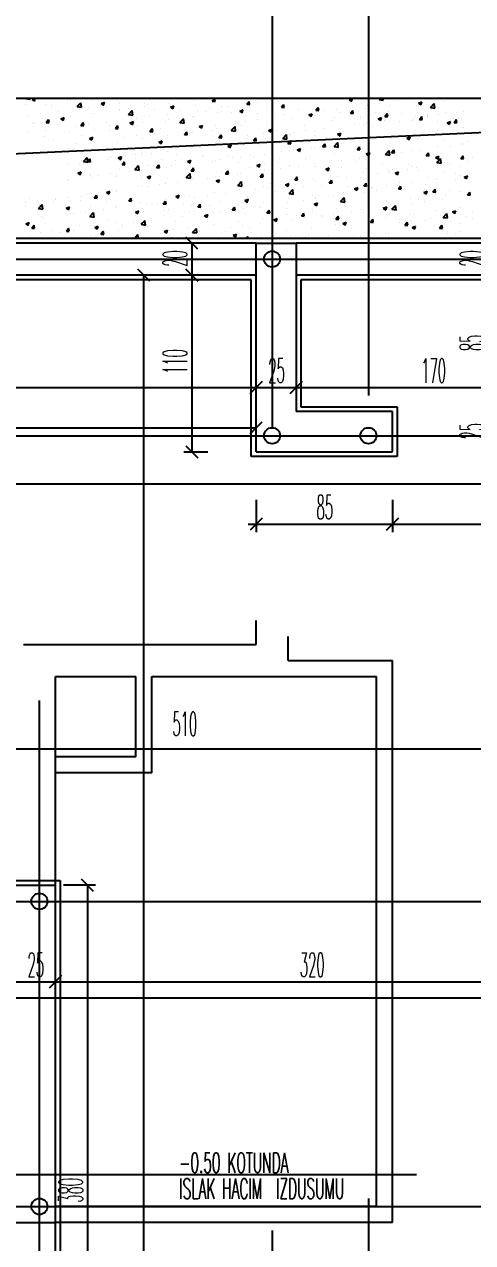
# Model space of a CAD drawing. Extents: x 78 to 306, y -397 to 18.
# Drawn here: x 271.3813 to 271.4371, y -396.5821 to -396.4303 of the extents above; entities that cross this region are included whole.
import ezdxf

# ---------------------------------------------------------------- set-up
doc = ezdxf.new("R2010")
doc.units = 0
doc.header["$LTSCALE"] = 0.5
doc.header["$MEASUREMENT"] = 0
for name, pattern in [('DASHDOT2', [0.5, 0.25, -0.125, 0, -0.125]), ('DASHED', [0.75, 0.5, -0.25]), ('DOT2', [0.125, 0, -0.125])]:
    doc.linetypes.add(name, pattern=pattern)
doc.layers.get('0').update_dxf_attribs({"linetype": 'CONTINUOUS'})
for name, color, linetype in [('AKS', 5, 'DASHDOT2'), ('ASHADE', 7, 'CONTINUOUS'), ('DUVAR', 6, 'CONTINUOUS'), ('INS.YAKL.', 30, 'CONTINUOUS'), ('IZDUSUM', 2, 'DOT2'), ('KAPI', 1, 'CONTINUOUS'), ('KOLON', 4, 'CONTINUOUS'), ('MERDIVEN', 3, 'CONTINUOUS'), ('OLCU', 31, 'CONTINUOUS'), ('SIVA', 7, 'CONTINUOUS'), ('TARAMA', 8, 'CONTINUOUS')]:
    doc.layers.add(name, color=color, linetype=linetype)
doc.styles.add('OLCU', font='romans.shx', dxfattribs={"width": 0.6, "height": 0.125})
doc.styles.add('OLCUIC', font='ROMANS.SHX', dxfattribs={"width": 0.4, "height": 0.15})

msp = doc.modelspace()

# ---------------------------------------------------------------- linework, layer by layer
at = {"color": 0, "linetype": 'ByBlock'}
for p, q in [((271.40289, -396.45831), (271.40139, -396.45681)), ((271.39689, -396.46231), (271.39539, -396.46081)), ((271.40289, -396.46231), (271.40139, -396.46081)), ((271.40139, -396.46081), (271.40289, -396.46231)), ((271.41089, -396.47481), (271.40939, -396.47631)), ((271.40939, -396.47631), (271.41089, -396.47481)), ((271.41589, -396.47481), (271.41439, -396.47631)), ((271.41439, -396.47631), (271.41589, -396.47481)), ((271.40939, -396.48131), (271.41089, -396.47981)), ((271.40139, -396.48281), (271.40289, -396.48431)), ((271.41089, -396.49181), (271.40939, -396.49331)), ((271.42789, -396.49181), (271.42639, -396.49331)), ((271.42639, -396.49331), (271.42789, -396.49181)), ((271.38989, -396.53831), (271.38839, -396.53681)), ((271.38589, -396.54881), (271.38439, -396.55031)), ((271.38439, -396.55031), (271.38589, -396.54881))]:
    msp.add_line(p, q, dxfattribs=at)
at = {"layer": 'AKS'}
for p, q in [((271.38314, -396.83956), (271.38314, -396.35156)), ((271.42414, -396.35156), (271.42414, -396.83956)), ((271.41214, -396.35556), (271.41214, -396.83556)), ((271.33314, -396.45956), (271.62914, -396.45956)), ((271.33314, -396.48156), (271.62914, -396.48156)), ((271.33314, -396.48756), (271.62514, -396.48756)), ((271.33314, -396.53956), (271.62914, -396.53956)), ((271.33314, -396.55156), (271.62514, -396.55156)), ((271.33314, -396.57756), (271.62914, -396.57756))]:
    msp.add_line(p, q, dxfattribs=at)
at = {"layer": 'ASHADE'}
for centre in [(271.41214, -396.45956), (271.41214, -396.48156), (271.42414, -396.48156), (271.38314, -396.53956), (271.38314, -396.57756)]:
    msp.add_circle(centre, 0.001, dxfattribs=at)
at = {"layer": 'DUVAR'}
for p, q in [((271.41014, -396.45756), (271.25614, -396.45756)), ((271.51214, -396.45756), (271.41514, -396.45756)), ((271.41014, -396.46156), (271.28314, -396.46156)), ((271.44914, -396.46156), (271.41514, -396.46156)), ((271.38514, -396.61356), (271.38514, -396.57956))]:
    msp.add_line(p, q, dxfattribs=at)
at = {"layer": 'INS.YAKL.', "linetype": 'DASHED', "ltscale": 0.5}
msp.add_line((271.11197, -396.45867), (271.52714, -396.43974), dxfattribs=at)
at = {"layer": 'IZDUSUM', "ltscale": 0.6}
for p, q in [((271.41014, -396.50756), (271.41014, -396.50456)), ((271.41414, -396.50956), (271.41414, -396.50656)), ((271.38114, -396.50756), (271.41014, -396.50756)), ((271.41414, -396.50956), (271.42714, -396.50956)), ((271.42714, -396.57956), (271.42714, -396.50956)), ((271.38514, -396.51156), (271.39514, -396.51156)), ((271.38514, -396.53756), (271.38514, -396.51156)), ((271.39514, -396.52156), (271.39514, -396.51156)), ((271.39714, -396.52356), (271.39714, -396.51156)), ((271.39714, -396.51156), (271.42514, -396.51156)), ((271.42514, -396.57756), (271.42514, -396.51156)), ((271.39514, -396.52156), (271.38514, -396.52156)), ((271.39714, -396.52356), (271.38514, -396.52356)), ((271.42514, -396.57756), (271.38514, -396.57756)), ((271.42714, -396.57956), (271.38514, -396.57956))]:
    msp.add_line(p, q, dxfattribs=at)
at = {"layer": 'KAPI', "linetype": 'DASHED', "ltscale": 0.4}
msp.add_line((271.13014, -396.57356), (271.54914, -396.57356), dxfattribs=at)
at = {"layer": 'KOLON'}
for p, q in [((271.41014, -396.45756), (271.41514, -396.45756)), ((271.41014, -396.48356), (271.41014, -396.45756)), ((271.41514, -396.45756), (271.41514, -396.47856)), ((271.42714, -396.47856), (271.41514, -396.47856)), ((271.42714, -396.48356), (271.42714, -396.47856)), ((271.41014, -396.48356), (271.42714, -396.48356)), ((271.38014, -396.53756), (271.38514, -396.53756)), ((271.38514, -396.57956), (271.38514, -396.53756)), ((271.34214, -396.57956), (271.38514, -396.57956))]:
    msp.add_line(p, q, dxfattribs=at)
at = {"layer": 'MERDIVEN'}
msp.add_line((271.53514, -396.43956), (271.24514, -396.43956), dxfattribs=at)
at = {"layer": 'OLCU', "ltscale": 1.4}
for p, q in [((271.40214, -396.45756), (271.40214, -396.46156)), ((271.39614, -396.71956), (271.39614, -396.46156)), ((271.40214, -396.46156), (271.40214, -396.48356)), ((271.28314, -396.47556), (271.41014, -396.47556)), ((271.41014, -396.47556), (271.41514, -396.47556)), ((271.41514, -396.47556), (271.44914, -396.47556)), ((271.34714, -396.48056), (271.41014, -396.48056)), ((271.40114, -396.48356), (271.40414, -396.48356)), ((271.41014, -396.48956), (271.41014, -396.49356)), ((271.42714, -396.48956), (271.42714, -396.49356)), ((271.40914, -396.49256), (271.45014, -396.49256)), ((271.41014, -396.49256), (271.42714, -396.49256)), ((271.42714, -396.49256), (271.44914, -396.49256)), ((271.34714, -396.52056), (271.44914, -396.52056)), ((271.39014, -396.53756), (271.38614, -396.53756)), ((271.38914, -396.53756), (271.38914, -396.61356)), ((271.38014, -396.54956), (271.38514, -396.54956)), ((271.38514, -396.54956), (271.44914, -396.54956))]:
    msp.add_line(p, q, dxfattribs=at)
at = {"layer": 'SIVA', "ltscale": 1.4}
for p, q in [((271.25614, -396.45696), (271.41014, -396.45696)), ((271.41014, -396.45696), (271.41514, -396.45696)), ((271.41514, -396.45696), (271.51214, -396.45696)), ((271.40954, -396.46216), (271.28374, -396.46216)), ((271.40954, -396.48416), (271.40954, -396.46216)), ((271.44854, -396.46216), (271.41574, -396.46216)), ((271.41574, -396.46216), (271.41574, -396.47796)), ((271.41574, -396.47796), (271.42774, -396.47796)), ((271.42774, -396.47796), (271.42774, -396.48416)), ((271.42774, -396.48416), (271.40954, -396.48416)), ((271.38014, -396.53696), (271.38574, -396.53696)), ((271.38574, -396.53696), (271.38574, -396.57956)), ((271.38574, -396.57956), (271.38574, -396.61416))]:
    msp.add_line(p, q, dxfattribs=at)
at = {"layer": 'TARAMA'}
for p, q in [((271.38144, -396.43957), (271.38145, -396.43956)), ((271.38144, -396.43957), (271.38197, -396.43966)), ((271.38197, -396.43966), (271.38196, -396.43956)), ((271.38223, -396.43969), (271.38256, -396.43956)), ((271.38223, -396.43969), (271.38253, -396.43989)), ((271.38252, -396.43989), (271.38263, -396.43956)), ((271.38341, -396.43959), (271.38341, -396.43959)), ((271.38661, -396.43972), (271.38661, -396.43972)), ((271.38704, -396.43985), (271.38704, -396.43985)), ((271.38784, -396.44057), (271.38831, -396.44008)), ((271.38837, -396.44065), (271.38831, -396.44008)), ((271.38982, -396.43986), (271.38982, -396.43986)), ((271.39085, -396.44017), (271.39127, -396.44001)), ((271.39114, -396.44037), (271.39127, -396.44001)), ((271.39302, -396.43999), (271.39302, -396.43999)), ((271.39687, -396.43968), (271.39687, -396.43968)), ((271.40009, -396.43966), (271.40009, -396.43966)), ((271.4023, -396.43978), (271.4023, -396.43978)), ((271.40468, -396.4399), (271.40497, -396.43956)), ((271.40468, -396.4399), (271.40504, -396.43993)), ((271.40504, -396.43993), (271.40497, -396.43956)), ((271.40899, -396.44027), (271.40928, -396.43993)), ((271.40934, -396.44031), (271.40927, -396.43993)), ((271.41042, -396.44005), (271.41042, -396.44005)), ((271.41193, -396.43985), (271.41193, -396.43985)), ((271.41288, -396.43996), (271.41288, -396.43996)), ((271.41457, -396.44007), (271.41457, -396.44007)), ((271.41766, -396.43965), (271.41766, -396.43965)), ((271.42176, -396.43967), (271.42206, -396.43956)), ((271.42176, -396.43967), (271.42206, -396.43988)), ((271.42205, -396.43988), (271.42216, -396.43956)), ((271.42547, -396.43969), (271.42559, -396.43956)), ((271.42547, -396.43969), (271.426, -396.43977)), ((271.426, -396.43977), (271.42597, -396.43956)), ((271.42775, -396.43993), (271.42775, -396.43993)), ((271.42984, -396.44), (271.42984, -396.44)), ((271.43038, -396.44015), (271.4308, -396.43999)), ((271.43068, -396.44036), (271.4308, -396.43999)), ((271.43362, -396.43994), (271.43362, -396.43994)), ((271.38147, -396.44026), (271.38147, -396.44026)), ((271.38325, -396.44147), (271.38325, -396.44147)), ((271.38392, -396.44029), (271.38392, -396.44029)), ((271.38465, -396.44075), (271.38465, -396.44075)), ((271.38467, -396.44039), (271.38467, -396.44039)), ((271.38552, -396.44117), (271.38552, -396.44117)), ((271.38784, -396.44057), (271.38838, -396.44065)), ((271.38788, -396.44053), (271.38788, -396.44053)), ((271.38815, -396.44015), (271.38815, -396.44015)), ((271.38931, -396.44067), (271.38931, -396.44067)), ((271.38959, -396.44147), (271.38959, -396.44147)), ((271.39005, -396.44142), (271.39005, -396.44142)), ((271.39081, -396.44048), (271.39081, -396.44048)), ((271.39085, -396.44017), (271.39115, -396.44037)), ((271.39108, -396.44066), (271.39108, -396.44066)), ((271.39308, -396.44104), (271.39308, -396.44104)), ((271.39309, -396.44018), (271.39309, -396.44018)), ((271.39309, -396.44087), (271.39309, -396.44087)), ((271.39425, -396.44156), (271.39472, -396.44107)), ((271.39425, -396.44156), (271.39478, -396.44164)), ((271.39428, -396.4408), (271.39428, -396.4408)), ((271.39478, -396.44164), (271.39471, -396.44107)), ((271.39619, -396.44059), (271.39619, -396.44059)), ((271.39622, -396.44013), (271.39622, -396.44013)), ((271.39659, -396.44026), (271.39659, -396.44026)), ((271.39749, -396.44094), (271.39749, -396.44094)), ((271.39907, -396.44155), (271.39907, -396.44155)), ((271.39927, -396.44016), (271.39927, -396.44016)), ((271.39942, -396.44026), (271.39942, -396.44026)), ((271.39947, -396.44065), (271.39989, -396.44049)), ((271.39947, -396.44065), (271.39977, -396.44085)), ((271.39977, -396.44085), (271.39989, -396.44049)), ((271.40069, -396.44107), (271.40069, -396.44107)), ((271.40263, -396.4404), (271.40263, -396.4404)), ((271.40286, -396.44105), (271.40286, -396.44105)), ((271.40389, -396.44121), (271.40389, -396.44121)), ((271.40436, -396.44085), (271.40436, -396.44085)), ((271.40535, -396.44133), (271.40535, -396.44133)), ((271.40583, -396.44054), (271.40583, -396.44054)), ((271.40588, -396.44116), (271.40588, -396.44116)), ((271.40663, -396.44055), (271.40663, -396.44055)), ((271.4071, -396.44134), (271.4071, -396.44134)), ((271.4081, -396.44113), (271.40852, -396.44097)), ((271.4081, -396.44113), (271.4084, -396.44133)), ((271.40839, -396.44133), (271.40851, -396.44097)), ((271.40843, -396.4409), (271.40843, -396.4409)), ((271.40899, -396.44027), (271.40935, -396.44031)), ((271.40903, -396.44067), (271.40903, -396.44067)), ((271.40938, -396.44056), (271.40938, -396.44056)), ((271.4103, -396.44148), (271.4103, -396.44148)), ((271.41146, -396.44052), (271.41146, -396.44052)), ((271.41224, -396.44081), (271.41224, -396.44081)), ((271.41329, -396.44065), (271.41358, -396.44031)), ((271.41329, -396.44065), (271.41365, -396.44068)), ((271.4135, -396.44161), (271.4135, -396.44161)), ((271.41364, -396.44068), (271.41357, -396.44031)), ((271.41544, -396.44094), (271.41544, -396.44094)), ((271.41641, -396.44142), (271.41641, -396.44142)), ((271.41672, -396.44161), (271.41714, -396.44145)), ((271.41672, -396.44161), (271.41702, -396.44181)), ((271.41701, -396.44181), (271.41713, -396.44145)), ((271.41759, -396.44103), (271.41788, -396.44068)), ((271.41759, -396.44103), (271.41795, -396.44106)), ((271.41795, -396.44106), (271.41788, -396.44068)), ((271.41791, -396.44123), (271.41791, -396.44123)), ((271.41864, -396.44108), (271.41864, -396.44108)), ((271.42018, -396.44093), (271.42018, -396.44093)), ((271.42061, -396.44126), (271.42061, -396.44126)), ((271.42184, -396.44121), (271.42184, -396.44121)), ((271.4219, -396.4414), (271.42219, -396.44106)), ((271.4219, -396.4414), (271.42226, -396.44143)), ((271.42225, -396.44144), (271.42218, -396.44106)), ((271.42373, -396.44081), (271.42373, -396.44081)), ((271.42397, -396.44043), (271.42397, -396.44043)), ((271.42505, -396.44135), (271.42505, -396.44135)), ((271.42547, -396.44023), (271.42547, -396.44023)), ((271.4262, -396.44178), (271.42649, -396.44144)), ((271.42655, -396.44181), (271.42649, -396.44144)), ((271.42663, -396.44114), (271.42663, -396.44114)), ((271.42681, -396.44039), (271.42681, -396.44039)), ((271.42825, -396.44148), (271.42825, -396.44148)), ((271.43012, -396.44054), (271.43012, -396.44054)), ((271.43038, -396.44015), (271.43068, -396.44036)), ((271.43145, -396.44162), (271.43145, -396.44162)), ((271.43146, -396.4416), (271.43146, -396.4416)), ((271.43187, -396.44068), (271.43234, -396.44019)), ((271.43187, -396.44068), (271.43241, -396.44076)), ((271.4324, -396.44076), (271.43233, -396.44019)), ((271.43288, -396.44155), (271.43288, -396.44155)), ((271.43373, -396.4413), (271.43373, -396.4413)), ((271.43506, -396.44126), (271.43506, -396.44126)), ((271.43596, -396.44113), (271.43596, -396.44113)), ((271.38175, -396.44167), (271.38175, -396.44167)), ((271.38222, -396.44264), (271.38222, -396.44264)), ((271.38259, -396.44267), (271.38259, -396.44267)), ((271.38385, -396.44229), (271.38385, -396.44229)), ((271.384, -396.44253), (271.38429, -396.44218)), ((271.384, -396.44253), (271.38436, -396.44256)), ((271.38435, -396.44256), (271.38428, -396.44218)), ((271.38542, -396.44277), (271.38542, -396.44277)), ((271.38581, -396.4421), (271.38623, -396.44194)), ((271.38581, -396.4421), (271.38611, -396.4423)), ((271.38609, -396.44207), (271.38609, -396.44207)), ((271.3861, -396.44231), (271.38623, -396.44194)), ((271.38696, -396.44184), (271.38696, -396.44184)), ((271.38773, -396.44304), (271.38773, -396.44304)), ((271.3883, -396.4429), (271.38859, -396.44256)), ((271.3883, -396.4429), (271.38866, -396.44294)), ((271.38866, -396.44294), (271.38859, -396.44256)), ((271.38862, -396.44291), (271.38862, -396.44291)), ((271.38923, -396.44284), (271.38923, -396.44284)), ((271.39151, -396.44254), (271.39151, -396.44254)), ((271.39182, -396.44304), (271.39182, -396.44304)), ((271.39261, -396.44328), (271.39289, -396.44294)), ((271.39296, -396.44331), (271.39289, -396.44294)), ((271.393, -396.44303), (271.393, -396.44303)), ((271.39443, -396.44258), (271.39485, -396.44242)), ((271.39443, -396.44258), (271.39473, -396.44278)), ((271.39473, -396.44279), (271.39485, -396.44242)), ((271.3953, -396.44204), (271.3953, -396.44204)), ((271.39538, -396.44297), (271.39538, -396.44297)), ((271.39612, -396.44258), (271.39612, -396.44258)), ((271.3968, -396.44185), (271.3968, -396.44185)), ((271.39888, -396.44236), (271.39888, -396.44236)), ((271.3992, -396.44216), (271.3992, -396.44216)), ((271.40065, -396.44255), (271.40112, -396.44206)), ((271.40065, -396.44255), (271.40119, -396.44263)), ((271.40118, -396.44263), (271.40111, -396.44207)), ((271.40223, -396.44178), (271.40223, -396.44178)), ((271.40238, -396.44176), (271.40238, -396.44176)), ((271.40306, -396.44306), (271.40348, -396.4429)), ((271.40306, -396.44306), (271.40335, -396.44326)), ((271.40335, -396.44327), (271.40347, -396.4429)), ((271.40506, -396.44292), (271.40506, -396.44292)), ((271.40705, -396.44355), (271.40752, -396.44306)), ((271.40758, -396.44363), (271.40752, -396.44306)), ((271.40835, -396.4429), (271.40835, -396.4429)), ((271.40884, -396.44242), (271.40884, -396.44242)), ((271.41035, -396.44222), (271.41035, -396.44222)), ((271.41139, -396.44252), (271.41139, -396.44252)), ((271.41262, -396.44192), (271.41262, -396.44192)), ((271.4145, -396.44207), (271.4145, -396.44207)), ((271.41613, -396.44294), (271.41613, -396.44294)), ((271.4167, -396.44175), (271.4167, -396.44175)), ((271.41758, -396.44165), (271.41758, -396.44165)), ((271.41963, -396.44234), (271.41963, -396.44234)), ((271.41991, -396.44188), (271.41991, -396.44188)), ((271.42239, -396.44279), (271.42239, -396.44279)), ((271.42311, -396.44202), (271.42311, -396.44202)), ((271.42313, -396.44174), (271.42313, -396.44174)), ((271.42366, -396.44281), (271.42366, -396.44281)), ((271.4239, -396.4426), (271.4239, -396.4426)), ((271.42456, -396.44306), (271.42456, -396.44306)), ((271.42534, -396.44209), (271.42576, -396.44193)), ((271.42534, -396.44209), (271.42564, -396.44229)), ((271.42564, -396.44229), (271.42576, -396.44193)), ((271.42617, -396.4423), (271.42617, -396.4423)), ((271.4262, -396.44178), (271.42656, -396.44181)), ((271.42631, -396.44215), (271.42631, -396.44215)), ((271.42674, -396.44239), (271.42674, -396.44239)), ((271.42806, -396.44246), (271.42806, -396.44246)), ((271.42952, -396.44229), (271.42952, -396.44229)), ((271.42977, -396.442), (271.42977, -396.442)), ((271.42996, -396.4418), (271.42996, -396.4418)), ((271.43051, -396.44216), (271.43079, -396.44181)), ((271.43051, -396.44216), (271.43086, -396.44219)), ((271.43086, -396.44219), (271.43079, -396.44181)), ((271.43156, -396.44186), (271.43156, -396.44186)), ((271.43272, -396.44242), (271.43272, -396.44242)), ((271.43397, -396.44257), (271.43439, -396.44241)), ((271.43397, -396.44257), (271.43426, -396.44277)), ((271.43426, -396.44277), (271.43438, -396.44241)), ((271.43466, -396.44175), (271.43466, -396.44175)), ((271.43481, -396.44253), (271.4351, -396.44219)), ((271.43481, -396.44253), (271.43517, -396.44256)), ((271.43516, -396.44257), (271.43509, -396.44219)), ((271.43589, -396.44313), (271.43589, -396.44313)), ((271.43592, -396.44256), (271.43592, -396.44256)), ((271.38167, -396.44384), (271.38167, -396.44384)), ((271.38378, -396.44429), (271.38378, -396.44429)), ((271.38394, -396.44354), (271.38394, -396.44354)), ((271.38689, -396.44384), (271.38689, -396.44384)), ((271.38838, -396.44417), (271.38838, -396.44417)), ((271.38939, -396.44452), (271.38981, -396.44436)), ((271.38939, -396.44452), (271.38969, -396.44472)), ((271.38968, -396.44472), (271.38981, -396.44436)), ((271.38997, -396.44342), (271.38997, -396.44342)), ((271.39188, -396.44357), (271.39188, -396.44357)), ((271.39261, -396.44328), (271.39296, -396.44331)), ((271.39372, -396.44441), (271.39372, -396.44441)), ((271.39503, -396.44318), (271.39503, -396.44318)), ((271.39522, -396.44421), (271.39522, -396.44421)), ((271.39605, -396.44458), (271.39605, -396.44458)), ((271.39691, -396.44366), (271.3972, -396.44331)), ((271.39691, -396.44366), (271.39727, -396.44369)), ((271.39726, -396.44369), (271.39719, -396.44331)), ((271.39749, -396.44391), (271.39749, -396.44391)), ((271.39823, -396.44331), (271.39823, -396.44331)), ((271.39913, -396.44416), (271.39913, -396.44416)), ((271.40121, -396.44403), (271.4015, -396.44369)), ((271.40121, -396.44403), (271.40157, -396.44407)), ((271.40128, -396.44341), (271.40128, -396.44341)), ((271.40143, -396.44345), (271.40143, -396.44345)), ((271.40157, -396.44407), (271.4015, -396.44369)), ((271.40216, -396.44377), (271.40216, -396.44377)), ((271.40278, -396.44322), (271.40278, -396.44322)), ((271.40464, -396.44359), (271.40464, -396.44359)), ((271.40527, -396.44332), (271.40527, -396.44332)), ((271.40552, -396.44441), (271.40581, -396.44407)), ((271.40552, -396.44441), (271.40587, -396.44444)), ((271.40587, -396.44444), (271.4058, -396.44407)), ((271.40705, -396.44355), (271.40759, -396.44363)), ((271.40784, -396.44372), (271.40784, -396.44372)), ((271.40877, -396.44459), (271.40877, -396.44459)), ((271.40913, -396.44414), (271.40913, -396.44414)), ((271.40982, -396.44479), (271.41011, -396.44444)), ((271.41017, -396.44482), (271.4101, -396.44444)), ((271.41104, -396.44386), (271.41104, -396.44386)), ((271.41104, -396.44429), (271.41104, -396.44429)), ((271.41131, -396.44452), (271.41131, -396.44452)), ((271.41168, -396.44354), (271.4121, -396.44338)), ((271.41168, -396.44354), (271.41198, -396.44375)), ((271.41197, -396.44375), (271.41209, -396.44338)), ((271.41263, -396.44354), (271.41263, -396.44354)), ((271.41346, -396.44454), (271.41393, -396.44405)), ((271.41346, -396.44454), (271.41399, -396.44462)), ((271.41399, -396.44462), (271.41392, -396.44405)), ((271.41425, -396.44399), (271.41425, -396.44399)), ((271.41443, -396.44407), (271.41443, -396.44407)), ((271.41483, -396.44379), (271.41483, -396.44379)), ((271.41633, -396.44359), (271.41633, -396.44359)), ((271.41745, -396.44413), (271.41745, -396.44413)), ((271.41751, -396.44364), (271.41751, -396.44364)), ((271.41757, -396.44426), (271.41757, -396.44426)), ((271.4186, -396.44329), (271.4186, -396.44329)), ((271.4203, -396.44402), (271.42072, -396.44386)), ((271.4203, -396.44402), (271.4206, -396.44423)), ((271.42054, -396.44326), (271.42054, -396.44326)), ((271.42059, -396.44423), (271.42072, -396.44386)), ((271.42065, -396.44426), (271.42065, -396.44426)), ((271.42106, -396.44366), (271.42106, -396.44366)), ((271.42385, -396.4444), (271.42385, -396.4444)), ((271.42666, -396.44438), (271.42666, -396.44438)), ((271.42706, -396.44453), (271.42706, -396.44453)), ((271.42838, -396.44416), (271.42838, -396.44416)), ((271.42892, -396.44451), (271.42934, -396.44434)), ((271.42892, -396.44451), (271.42922, -396.44471)), ((271.42922, -396.44471), (271.42934, -396.44435)), ((271.42969, -396.444), (271.42969, -396.444)), ((271.42988, -396.44397), (271.42988, -396.44397)), ((271.43035, -396.44456), (271.43035, -396.44456)), ((271.43215, -396.44367), (271.43215, -396.44367)), ((271.43281, -396.44355), (271.43281, -396.44355)), ((271.43385, -396.44396), (271.43385, -396.44396)), ((271.43594, -396.44317), (271.43594, -396.44317)), ((271.38488, -396.44477), (271.38488, -396.44477)), ((271.38682, -396.44584), (271.38682, -396.44584)), ((271.38745, -396.44597), (271.38745, -396.44597)), ((271.38766, -396.44521), (271.38766, -396.44521)), ((271.3899, -396.44541), (271.3899, -396.44541)), ((271.38993, -396.44491), (271.38993, -396.44491)), ((271.39066, -396.44611), (271.39066, -396.44611)), ((271.39293, -396.44503), (271.39293, -396.44503)), ((271.39801, -396.445), (271.39843, -396.44484)), ((271.39801, -396.445), (271.39831, -396.4452)), ((271.39831, -396.4452), (271.39843, -396.44484)), ((271.39863, -396.44594), (271.39863, -396.44594)), ((271.39905, -396.44616), (271.39905, -396.44616)), ((271.3997, -396.44578), (271.3997, -396.44578)), ((271.4012, -396.44558), (271.4012, -396.44558)), ((271.40208, -396.44577), (271.40208, -396.44577)), ((271.40213, -396.44534), (271.40213, -396.44534)), ((271.40348, -396.44528), (271.40348, -396.44528)), ((271.4052, -396.44532), (271.4052, -396.44532)), ((271.40563, -396.44474), (271.40563, -396.44474)), ((271.40664, -396.44548), (271.40706, -396.44532)), ((271.40664, -396.44548), (271.40694, -396.44568)), ((271.40693, -396.44568), (271.40705, -396.44532)), ((271.40707, -396.44606), (271.40707, -396.44606)), ((271.40727, -396.44479), (271.40727, -396.44479)), ((271.40828, -396.4449), (271.40828, -396.4449)), ((271.40982, -396.44479), (271.41018, -396.44482)), ((271.41057, -396.44546), (271.41057, -396.44546)), ((271.41325, -396.44616), (271.41325, -396.44616)), ((271.41407, -396.44486), (271.41407, -396.44486)), ((271.41412, -396.44516), (271.41436, -396.44488)), ((271.41412, -396.44516), (271.41448, -396.44519)), ((271.41436, -396.44488), (271.41441, -396.44482)), ((271.41436, -396.44606), (271.41436, -396.44606)), ((271.41442, -396.44488), (271.41441, -396.44482)), ((271.41448, -396.4452), (271.41442, -396.44488)), ((271.41475, -396.44596), (271.41475, -396.44596)), ((271.41526, -396.44596), (271.41568, -396.4458)), ((271.41526, -396.44596), (271.41556, -396.44616)), ((271.41555, -396.44616), (271.41567, -396.4458)), ((271.41703, -396.44566), (271.41703, -396.44566)), ((271.41744, -396.44564), (271.41744, -396.44564)), ((271.41843, -396.44554), (271.41872, -396.4452)), ((271.41843, -396.44554), (271.41879, -396.44557)), ((271.41878, -396.44557), (271.41871, -396.4452)), ((271.41986, -396.44553), (271.42033, -396.44504)), ((271.41986, -396.44553), (271.4204, -396.44561)), ((271.42039, -396.44561), (271.42032, -396.44504)), ((271.42047, -396.44526), (271.42047, -396.44526)), ((271.42082, -396.44516), (271.42082, -396.44516)), ((271.42232, -396.44496), (271.42232, -396.44496)), ((271.42273, -396.44592), (271.42302, -396.44557)), ((271.42273, -396.44592), (271.42309, -396.44595)), ((271.42308, -396.44595), (271.42301, -396.44557)), ((271.42336, -396.44576), (271.42336, -396.44576)), ((271.42358, -396.44481), (271.42358, -396.44481)), ((271.42459, -396.44466), (271.42459, -396.44466)), ((271.42627, -396.44652), (271.42673, -396.44604)), ((271.42679, -396.44661), (271.42673, -396.44604)), ((271.42686, -396.44516), (271.42686, -396.44516)), ((271.42703, -396.44629), (271.42732, -396.44595)), ((271.42739, -396.44633), (271.42732, -396.44595)), ((271.42962, -396.446), (271.42962, -396.446)), ((271.43026, -396.44467), (271.43026, -396.44467)), ((271.43058, -396.44603), (271.43058, -396.44603)), ((271.43274, -396.44555), (271.43274, -396.44555)), ((271.43346, -396.4448), (271.43346, -396.4448)), ((271.43436, -396.44553), (271.43436, -396.44553)), ((271.43582, -396.44512), (271.43582, -396.44512)), ((271.43587, -396.44534), (271.43587, -396.44534)), ((271.43667, -396.44494), (271.43667, -396.44494)), ((271.38835, -396.44728), (271.38835, -396.44728)), ((271.38864, -396.4474), (271.38911, -396.44692)), ((271.38864, -396.4474), (271.38917, -396.44749)), ((271.38872, -396.44678), (271.38872, -396.44678)), ((271.38917, -396.44749), (271.3891, -396.44692)), ((271.38913, -396.44742), (271.38942, -396.44707)), ((271.38913, -396.44742), (271.38949, -396.44745)), ((271.38949, -396.44745), (271.38942, -396.44707)), ((271.38983, -396.44741), (271.38983, -396.44741)), ((271.39163, -396.44715), (271.39163, -396.44715)), ((271.39192, -396.44692), (271.39192, -396.44692)), ((271.39214, -396.44678), (271.39214, -396.44678)), ((271.39286, -396.44703), (271.39286, -396.44703)), ((271.39297, -396.44693), (271.39339, -396.44677)), ((271.39297, -396.44693), (271.39327, -396.44714)), ((271.39327, -396.44714), (271.39339, -396.44677)), ((271.39344, -396.44779), (271.39373, -396.44745)), ((271.39364, -396.44658), (271.39364, -396.44658)), ((271.39379, -396.44783), (271.39372, -396.44745)), ((271.39386, -396.44625), (271.39386, -396.44625)), ((271.39512, -396.44705), (271.39512, -396.44705)), ((271.39513, -396.44655), (271.39513, -396.44655)), ((271.39591, -396.44628), (271.39591, -396.44628)), ((271.39597, -396.44658), (271.39597, -396.44658)), ((271.39706, -396.44638), (271.39706, -396.44638)), ((271.39833, -396.44719), (271.39833, -396.44719)), ((271.40007, -396.44726), (271.40007, -396.44726)), ((271.40026, -396.44652), (271.40026, -396.44652)), ((271.40153, -396.44732), (271.40153, -396.44732)), ((271.4016, -396.44741), (271.40202, -396.44725)), ((271.4016, -396.44741), (271.40189, -396.44762)), ((271.40189, -396.44762), (271.40201, -396.44725)), ((271.4019, -396.44765), (271.4019, -396.44765)), ((271.40347, -396.44665), (271.40347, -396.44665)), ((271.40357, -396.44666), (271.40357, -396.44666)), ((271.40473, -396.44746), (271.40473, -396.44746)), ((271.40513, -396.44732), (271.40513, -396.44732)), ((271.40569, -396.44715), (271.40569, -396.44715)), ((271.40667, -396.44679), (271.40667, -396.44679)), ((271.40719, -396.44695), (271.40719, -396.44695)), ((271.40794, -396.44759), (271.40794, -396.44759)), ((271.40821, -396.4469), (271.40821, -396.4469)), ((271.40946, -396.44665), (271.40946, -396.44665)), ((271.40987, -396.44692), (271.40987, -396.44692)), ((271.41124, -396.44651), (271.41124, -396.44651)), ((271.41286, -396.44756), (271.41286, -396.44756)), ((271.41308, -396.44706), (271.41308, -396.44706)), ((271.41628, -396.44719), (271.41628, -396.44719)), ((271.41636, -396.44696), (271.41636, -396.44696)), ((271.41736, -396.44764), (271.41736, -396.44764)), ((271.41924, -396.44753), (271.41924, -396.44753)), ((271.41948, -396.44733), (271.41948, -396.44733)), ((271.41986, -396.44636), (271.41986, -396.44636)), ((271.42039, -396.44725), (271.42039, -396.44725)), ((271.42074, -396.44733), (271.42074, -396.44733)), ((271.42269, -396.44746), (271.42269, -396.44746)), ((271.42301, -396.44703), (271.42301, -396.44703)), ((271.42351, -396.4468), (271.42351, -396.4468)), ((271.42388, -396.44644), (271.4243, -396.44628)), ((271.42388, -396.44644), (271.42418, -396.44664)), ((271.42418, -396.44664), (271.4243, -396.44628)), ((271.42589, -396.4476), (271.42589, -396.4476)), ((271.42627, -396.44652), (271.4268, -396.44661)), ((271.42659, -396.44638), (271.42659, -396.44638)), ((271.4268, -396.44653), (271.4268, -396.44653)), ((271.42703, -396.44629), (271.42739, -396.44632)), ((271.4283, -396.44633), (271.4283, -396.44633)), ((271.43134, -396.44667), (271.43163, -396.44632)), ((271.43134, -396.44667), (271.4317, -396.4467)), ((271.43169, -396.4467), (271.43162, -396.44633)), ((271.43251, -396.44692), (271.43293, -396.44676)), ((271.43251, -396.44692), (271.4328, -396.44712)), ((271.43266, -396.44754), (271.43266, -396.44754)), ((271.43267, -396.44752), (271.43314, -396.44703)), ((271.43267, -396.44752), (271.4332, -396.4476)), ((271.4328, -396.44712), (271.43292, -396.44676)), ((271.4332, -396.4476), (271.43313, -396.44703)), ((271.43361, -396.44754), (271.43361, -396.44754)), ((271.43564, -396.44705), (271.43593, -396.4467)), ((271.43564, -396.44705), (271.436, -396.44708)), ((271.43575, -396.44712), (271.43575, -396.44712)), ((271.43599, -396.44708), (271.43592, -396.4467)), ((271.43656, -396.4474), (271.43656, -396.4474)), ((271.4371, -396.44694), (271.4371, -396.44694)), ((271.38675, -396.44783), (271.38675, -396.44783)), ((271.38793, -396.44887), (271.38835, -396.44871)), ((271.38793, -396.44887), (271.38823, -396.44907)), ((271.38813, -396.44775), (271.38813, -396.44775)), ((271.38823, -396.44907), (271.38835, -396.44871)), ((271.38946, -396.44916), (271.38946, -396.44916)), ((271.38957, -396.44906), (271.38957, -396.44906)), ((271.39056, -396.44914), (271.39056, -396.44914)), ((271.39206, -396.44895), (271.39206, -396.44895)), ((271.39278, -396.44903), (271.39278, -396.44903)), ((271.39307, -396.44846), (271.39307, -396.44846)), ((271.39344, -396.44779), (271.3938, -396.44783)), ((271.39434, -396.44865), (271.39434, -396.44865)), ((271.39504, -396.4484), (271.39551, -396.44791)), ((271.39504, -396.4484), (271.39558, -396.44848)), ((271.39557, -396.44848), (271.39551, -396.44791)), ((271.3959, -396.44858), (271.3959, -396.44858)), ((271.39655, -396.44935), (271.39698, -396.44919)), ((271.39657, -396.44786), (271.39657, -396.44786)), ((271.39685, -396.44955), (271.39697, -396.44919)), ((271.39774, -396.44817), (271.39803, -396.44783)), ((271.39774, -396.44817), (271.3981, -396.4482)), ((271.39809, -396.4482), (271.39803, -396.44783)), ((271.39812, -396.44815), (271.39812, -396.44815)), ((271.39898, -396.44815), (271.39898, -396.44815)), ((271.39963, -396.44795), (271.39963, -396.44795)), ((271.40145, -396.44939), (271.40191, -396.4489)), ((271.40197, -396.44947), (271.40191, -396.4489)), ((271.40201, -396.44777), (271.40201, -396.44777)), ((271.40205, -396.44855), (271.40233, -396.4482)), ((271.40205, -396.44855), (271.4024, -396.44858)), ((271.4024, -396.44858), (271.40233, -396.4482)), ((271.40586, -396.44876), (271.40586, -396.44876)), ((271.40635, -396.44892), (271.40664, -396.44858)), ((271.40635, -396.44892), (271.40671, -396.44896)), ((271.4067, -396.44896), (271.40663, -396.44858)), ((271.40788, -396.44902), (271.40788, -396.44902)), ((271.40814, -396.44889), (271.40814, -396.44889)), ((271.40936, -396.44816), (271.40936, -396.44816)), ((271.41022, -396.4479), (271.41064, -396.44773)), ((271.41022, -396.4479), (271.41052, -396.4481)), ((271.41051, -396.4481), (271.41063, -396.44774)), ((271.41065, -396.4493), (271.41094, -396.44896)), ((271.41101, -396.44933), (271.41094, -396.44896)), ((271.41114, -396.44773), (271.41114, -396.44773)), ((271.41117, -396.44851), (271.41117, -396.44851)), ((271.41167, -396.44852), (271.41167, -396.44852)), ((271.41318, -396.44832), (271.41318, -396.44832)), ((271.41428, -396.44806), (271.41428, -396.44806)), ((271.41434, -396.44786), (271.41434, -396.44786)), ((271.41545, -396.44803), (271.41545, -396.44803)), ((271.41754, -396.448), (271.41754, -396.448)), ((271.41884, -396.44838), (271.41926, -396.44821)), ((271.41884, -396.44838), (271.41914, -396.44858)), ((271.41913, -396.44858), (271.41926, -396.44822)), ((271.42075, -396.44813), (271.42075, -396.44813)), ((271.42344, -396.4488), (271.42344, -396.4488)), ((271.42395, -396.44827), (271.42395, -396.44827)), ((271.42522, -396.4489), (271.42522, -396.4489)), ((271.42652, -396.44838), (271.42652, -396.44838)), ((271.42661, -396.44874), (271.42661, -396.44874)), ((271.42672, -396.4487), (271.42672, -396.4487)), ((271.42715, -396.4484), (271.42715, -396.4484)), ((271.42746, -396.44886), (271.42788, -396.44869)), ((271.42746, -396.44886), (271.42776, -396.44906)), ((271.42776, -396.44906), (271.42788, -396.4487)), ((271.429, -396.4484), (271.429, -396.4484)), ((271.42909, -396.44773), (271.42909, -396.44773)), ((271.42955, -396.44799), (271.42955, -396.44799)), ((271.43011, -396.44814), (271.43011, -396.44814)), ((271.43036, -396.44854), (271.43036, -396.44854)), ((271.43229, -396.44787), (271.43229, -396.44787)), ((271.43279, -396.4479), (271.43279, -396.4479)), ((271.43356, -396.44868), (271.43356, -396.44868)), ((271.43429, -396.4477), (271.43429, -396.4477)), ((271.43504, -396.44885), (271.43504, -396.44885)), ((271.4355, -396.448), (271.4355, -396.448)), ((271.43567, -396.44912), (271.43567, -396.44912)), ((271.43609, -396.44934), (271.43651, -396.44918)), ((271.43638, -396.44954), (271.4365, -396.44918)), ((271.43676, -396.44881), (271.43676, -396.44881)), ((271.38667, -396.44983), (271.38667, -396.44983)), ((271.38677, -396.44964), (271.38677, -396.44964)), ((271.38975, -396.44941), (271.38975, -396.44941)), ((271.39267, -396.4493), (271.39267, -396.4493)), ((271.39536, -396.45056), (271.39536, -396.45056)), ((271.39583, -396.45057), (271.39583, -396.45057)), ((271.39587, -396.44943), (271.39587, -396.44943)), ((271.39655, -396.44935), (271.39685, -396.44955)), ((271.39655, -396.45051), (271.39655, -396.45051)), ((271.39805, -396.45032), (271.39805, -396.45032)), ((271.39886, -396.44996), (271.39886, -396.44996)), ((271.39891, -396.45015), (271.39891, -396.45015)), ((271.39907, -396.44957), (271.39907, -396.44957)), ((271.40032, -396.45002), (271.40032, -396.45002)), ((271.40145, -396.44939), (271.40198, -396.44947)), ((271.40194, -396.44977), (271.40194, -396.44977)), ((271.40227, -396.4497), (271.40227, -396.4497)), ((271.40236, -396.44936), (271.40236, -396.44936)), ((271.40411, -396.44952), (271.40411, -396.44952)), ((271.40506, -396.44932), (271.40506, -396.44932)), ((271.40518, -396.44983), (271.4056, -396.44967)), ((271.40518, -396.44983), (271.40548, -396.45003)), ((271.40547, -396.45003), (271.40559, -396.44967)), ((271.40548, -396.44984), (271.40548, -396.44984)), ((271.40561, -396.44932), (271.40561, -396.44932)), ((271.40785, -396.45038), (271.40832, -396.4499)), ((271.40785, -396.45038), (271.40838, -396.45047)), ((271.40838, -396.45047), (271.40831, -396.4499)), ((271.40868, -396.44997), (271.40868, -396.44997)), ((271.41065, -396.4493), (271.41101, -396.44933)), ((271.41109, -396.45051), (271.41109, -396.45051)), ((271.4116, -396.45069), (271.4116, -396.45069)), ((271.41188, -396.45011), (271.41188, -396.45011)), ((271.4138, -396.45031), (271.41422, -396.45015)), ((271.4138, -396.45031), (271.4141, -396.45051)), ((271.41387, -396.45039), (271.41387, -396.45039)), ((271.41409, -396.45051), (271.41421, -396.45015)), ((271.41421, -396.45006), (271.41421, -396.45006)), ((271.41496, -396.44968), (271.41525, -396.44933)), ((271.41496, -396.44968), (271.41531, -396.44971)), ((271.41509, -396.45024), (271.41509, -396.45024)), ((271.41531, -396.44971), (271.41524, -396.44933)), ((271.41611, -396.45054), (271.41611, -396.45054)), ((271.41729, -396.44963), (271.41729, -396.44963)), ((271.41766, -396.44989), (271.41766, -396.44989)), ((271.41829, -396.45038), (271.41829, -396.45038)), ((271.41916, -396.4497), (271.41916, -396.4497)), ((271.41926, -396.45005), (271.41955, -396.44971)), ((271.41926, -396.45005), (271.41962, -396.45008)), ((271.41961, -396.45009), (271.41954, -396.44971)), ((271.41961, -396.44994), (271.41961, -396.44994)), ((271.42032, -396.44925), (271.42032, -396.44925)), ((271.42143, -396.4494), (271.42143, -396.4494)), ((271.42149, -396.45051), (271.42149, -396.45051)), ((271.42242, -396.45079), (271.42284, -396.45063)), ((271.42272, -396.45099), (271.42284, -396.45063)), ((271.42311, -396.44934), (271.42311, -396.44934)), ((271.42356, -396.45043), (271.42385, -396.45009)), ((271.42356, -396.45043), (271.42392, -396.45046)), ((271.42392, -396.45046), (271.42385, -396.45009)), ((271.42455, -396.45066), (271.42455, -396.45066)), ((271.42469, -396.45065), (271.42469, -396.45065)), ((271.42644, -396.45038), (271.42644, -396.45038)), ((271.42787, -396.45081), (271.42816, -396.45046)), ((271.42805, -396.45005), (271.42805, -396.45005)), ((271.42822, -396.45084), (271.42815, -396.45046)), ((271.42948, -396.44999), (271.42948, -396.44999)), ((271.43121, -396.45027), (271.43121, -396.45027)), ((271.43154, -396.44945), (271.43154, -396.44945)), ((271.43259, -396.44954), (271.43259, -396.44954)), ((271.43271, -396.45007), (271.43271, -396.45007)), ((271.43498, -396.44977), (271.43498, -396.44977)), ((271.43609, -396.44934), (271.43639, -396.44954)), ((271.38189, -396.45196), (271.38189, -396.45196)), ((271.38509, -396.45209), (271.38509, -396.45209)), ((271.38519, -396.45201), (271.38519, -396.45201)), ((271.3866, -396.45183), (271.3866, -396.45183)), ((271.38829, -396.45223), (271.38829, -396.45223)), ((271.38836, -396.45176), (271.38836, -396.45176)), ((271.38898, -396.45151), (271.38898, -396.45151)), ((271.38968, -396.45141), (271.38968, -396.45141)), ((271.38997, -396.45193), (271.39026, -396.45159)), ((271.38997, -396.45193), (271.39033, -396.45196)), ((271.39032, -396.45196), (271.39025, -396.45159)), ((271.39048, -396.45131), (271.39048, -396.45131)), ((271.39151, -396.45128), (271.39193, -396.45112)), ((271.39151, -396.45128), (271.39181, -396.45149)), ((271.39181, -396.45149), (271.39193, -396.45113)), ((271.39186, -396.45116), (271.39186, -396.45116)), ((271.39271, -396.45102), (271.39271, -396.45102)), ((271.39276, -396.45101), (271.39276, -396.45101)), ((271.39427, -396.45231), (271.39456, -396.45196)), ((271.39462, -396.45234), (271.39455, -396.45196)), ((271.39884, -396.45215), (271.39884, -396.45215)), ((271.40014, -396.45177), (271.40056, -396.4516)), ((271.40014, -396.45177), (271.40043, -396.45197)), ((271.40043, -396.45197), (271.40055, -396.45161)), ((271.40187, -396.45176), (271.40187, -396.45176)), ((271.40253, -396.45188), (271.40253, -396.45188)), ((271.40403, -396.45169), (271.40403, -396.45169)), ((271.40498, -396.45131), (271.40498, -396.45131)), ((271.40631, -396.45139), (271.40631, -396.45139)), ((271.40806, -396.45089), (271.40806, -396.45089)), ((271.40876, -396.45225), (271.40918, -396.45208)), ((271.40905, -396.45245), (271.40917, -396.45209)), ((271.40911, -396.45174), (271.40911, -396.45174)), ((271.4101, -396.45089), (271.4101, -396.45089)), ((271.41261, -396.45114), (271.41261, -396.45114)), ((271.41414, -396.45205), (271.41414, -396.45205)), ((271.41425, -396.45138), (271.41472, -396.45089)), ((271.41425, -396.45138), (271.41479, -396.45146)), ((271.41478, -396.45146), (271.41472, -396.45089)), ((271.41722, -396.45163), (271.41722, -396.45163)), ((271.41755, -396.45186), (271.41755, -396.45186)), ((271.41758, -396.45206), (271.41758, -396.45206)), ((271.41985, -396.45176), (271.41985, -396.45176)), ((271.42025, -396.45125), (271.42025, -396.45125)), ((271.42066, -396.45237), (271.42112, -396.45188)), ((271.42105, -396.45126), (271.42105, -396.45126)), ((271.42119, -396.45245), (271.42112, -396.45188)), ((271.42242, -396.45079), (271.42272, -396.45099)), ((271.42336, -396.4508), (271.42336, -396.4508)), ((271.42364, -396.45126), (271.42364, -396.45126)), ((271.42515, -396.45107), (271.42515, -396.45107)), ((271.42742, -396.45077), (271.42742, -396.45077)), ((271.42787, -396.45081), (271.42823, -396.45084)), ((271.4279, -396.45078), (271.4279, -396.45078)), ((271.4294, -396.45199), (271.4294, -396.45199)), ((271.43034, -396.45215), (271.43034, -396.45215)), ((271.43105, -396.45127), (271.43147, -396.45111)), ((271.43105, -396.45127), (271.43134, -396.45147)), ((271.4311, -396.45092), (271.4311, -396.45092)), ((271.43134, -396.45147), (271.43146, -396.45111)), ((271.43217, -396.45118), (271.43246, -396.45084)), ((271.43217, -396.45118), (271.43253, -396.45121)), ((271.43252, -396.45122), (271.43245, -396.45084)), ((271.43252, -396.45154), (271.43252, -396.45154)), ((271.4334, -396.45214), (271.4334, -396.45214)), ((271.43384, -396.45155), (271.43384, -396.45155)), ((271.4343, -396.45105), (271.4343, -396.45105)), ((271.4356, -396.45112), (271.4356, -396.45112)), ((271.43647, -396.45156), (271.43676, -396.45121)), ((271.43647, -396.45156), (271.43683, -396.45159)), ((271.43683, -396.45159), (271.43676, -396.45122)), ((271.38137, -396.45297), (271.38137, -396.45297)), ((271.38142, -396.45251), (271.38142, -396.45251)), ((271.38292, -396.45231), (271.38292, -396.45231)), ((271.38303, -396.45325), (271.3835, -396.45276)), ((271.38303, -396.45325), (271.38357, -396.45333)), ((271.38315, -396.45276), (271.38315, -396.45276)), ((271.38348, -396.45228), (271.38348, -396.45228)), ((271.38356, -396.45333), (271.38349, -396.45276)), ((271.38487, -396.45236), (271.38487, -396.45236)), ((271.38636, -396.4529), (271.38636, -396.4529)), ((271.38647, -396.45322), (271.38689, -396.45306)), ((271.38647, -396.45322), (271.38677, -396.45342)), ((271.38677, -396.45342), (271.38689, -396.45306)), ((271.38891, -396.45368), (271.38891, -396.45368)), ((271.38944, -396.45424), (271.3899, -396.45375)), ((271.38956, -396.45303), (271.38956, -396.45303)), ((271.38961, -396.4534), (271.38961, -396.4534)), ((271.38996, -396.45432), (271.3899, -396.45375)), ((271.39118, -396.45338), (271.39118, -396.45338)), ((271.3915, -396.45236), (271.3915, -396.45236)), ((271.39264, -396.45302), (271.39264, -396.45302)), ((271.39276, -396.45317), (271.39276, -396.45317)), ((271.39427, -396.45231), (271.39463, -396.45234)), ((271.3947, -396.4525), (271.3947, -396.4525)), ((271.39497, -396.45288), (271.39497, -396.45288)), ((271.3951, -396.4537), (271.39552, -396.45354)), ((271.3951, -396.4537), (271.39539, -396.4539)), ((271.39539, -396.4539), (271.39551, -396.45354)), ((271.39575, -396.45257), (271.39575, -396.45257)), ((271.39596, -396.4533), (271.39596, -396.4533)), ((271.39647, -396.45268), (271.39647, -396.45268)), ((271.3979, -396.45263), (271.3979, -396.45263)), ((271.39857, -396.45268), (271.39886, -396.45234)), ((271.39857, -396.45268), (271.39893, -396.45272)), ((271.39861, -396.45354), (271.39861, -396.45354)), ((271.39874, -396.45238), (271.39874, -396.45238)), ((271.39893, -396.45272), (271.39886, -396.45234)), ((271.39917, -396.45344), (271.39917, -396.45344)), ((271.40111, -396.45277), (271.40111, -396.45277)), ((271.40211, -396.45294), (271.40211, -396.45294)), ((271.40237, -396.45357), (271.40237, -396.45357)), ((271.40288, -396.45306), (271.40317, -396.45272)), ((271.40288, -396.45306), (271.40324, -396.45309)), ((271.40323, -396.45309), (271.40316, -396.45272)), ((271.40431, -396.4529), (271.40431, -396.4529)), ((271.40473, -396.45375), (271.40473, -396.45375)), ((271.40491, -396.45331), (271.40491, -396.45331)), ((271.40557, -396.45371), (271.40557, -396.45371)), ((271.40561, -396.45234), (271.40561, -396.45234)), ((271.40705, -396.45366), (271.40705, -396.45366)), ((271.40718, -396.45344), (271.40747, -396.45309)), ((271.40718, -396.45344), (271.40754, -396.45347)), ((271.40753, -396.45347), (271.40746, -396.45309)), ((271.40751, -396.45304), (271.40751, -396.45304)), ((271.40799, -396.45289), (271.40799, -396.45289)), ((271.40852, -396.45326), (271.40852, -396.45326)), ((271.40876, -396.45225), (271.40906, -396.45245)), ((271.41002, -396.45306), (271.41002, -396.45306)), ((271.41055, -396.45306), (271.41055, -396.45306)), ((271.41071, -396.45317), (271.41071, -396.45317)), ((271.41102, -396.4525), (271.41102, -396.4525)), ((271.41148, -396.45381), (271.41177, -396.45347)), ((271.41184, -396.45385), (271.41177, -396.45347)), ((271.41229, -396.45276), (271.41229, -396.45276)), ((271.41392, -396.45331), (271.41392, -396.45331)), ((271.41405, -396.45246), (271.41405, -396.45246)), ((271.41608, -396.45226), (271.41608, -396.45226)), ((271.41712, -396.45344), (271.41712, -396.45344)), ((271.41714, -396.45363), (271.41714, -396.45363)), ((271.41738, -396.45273), (271.4178, -396.45257)), ((271.41738, -396.45273), (271.41768, -396.45293)), ((271.41767, -396.45293), (271.4178, -396.45257)), ((271.42018, -396.45325), (271.42018, -396.45325)), ((271.42032, -396.45358), (271.42032, -396.45358)), ((271.42066, -396.45237), (271.42119, -396.45245)), ((271.42207, -396.45363), (271.42207, -396.45363)), ((271.42329, -396.4528), (271.42329, -396.4528)), ((271.42334, -396.45336), (271.42334, -396.45336)), ((271.42353, -396.45371), (271.42353, -396.45371)), ((271.42357, -396.45343), (271.42357, -396.45343)), ((271.42584, -396.45313), (271.42584, -396.45313)), ((271.426, -396.45321), (271.42642, -396.45305)), ((271.426, -396.45321), (271.4263, -396.45341)), ((271.4263, -396.45341), (271.42642, -396.45305)), ((271.42637, -396.45237), (271.42637, -396.45237)), ((271.42684, -396.45276), (271.42684, -396.45276)), ((271.42706, -396.45336), (271.42753, -396.45288)), ((271.42706, -396.45336), (271.42759, -396.45344)), ((271.42759, -396.45345), (271.42752, -396.45288)), ((271.42963, -396.45263), (271.42963, -396.45263)), ((271.43113, -396.45244), (271.43113, -396.45244)), ((271.43245, -396.45354), (271.43245, -396.45354)), ((271.43463, -396.45369), (271.43505, -396.45353)), ((271.43463, -396.45369), (271.43493, -396.45389)), ((271.43492, -396.45389), (271.43504, -396.45353)), ((271.43553, -396.45311), (271.43553, -396.45311)), ((271.38134, -396.45467), (271.38134, -396.45467)), ((271.38143, -396.45516), (271.38185, -396.45499)), ((271.38143, -396.45516), (271.38173, -396.45536)), ((271.38172, -396.45536), (271.38185, -396.455)), ((271.38341, -396.45428), (271.38341, -396.45428)), ((271.38361, -396.45438), (271.38361, -396.45438)), ((271.3839, -396.45514), (271.3839, -396.45514)), ((271.38653, -396.45383), (271.38653, -396.45383)), ((271.3871, -396.45528), (271.3871, -396.45528)), ((271.3874, -396.45388), (271.3874, -396.45388)), ((271.38944, -396.45424), (271.38997, -396.45432)), ((271.39162, -396.45474), (271.39162, -396.45474)), ((271.39257, -396.45502), (271.39257, -396.45502)), ((271.39339, -396.45525), (271.39339, -396.45525)), ((271.39489, -396.45505), (271.39489, -396.45505)), ((271.39512, -396.45414), (271.39512, -396.45414)), ((271.39568, -396.45457), (271.39568, -396.45457)), ((271.39584, -396.45523), (271.39631, -396.45475)), ((271.39584, -396.45523), (271.39637, -396.45532)), ((271.39637, -396.45532), (271.3963, -396.45475)), ((271.39716, -396.45475), (271.39716, -396.45475)), ((271.39876, -396.45415), (271.39876, -396.45415)), ((271.40005, -396.45486), (271.40005, -396.45486)), ((271.40095, -396.45425), (271.40095, -396.45425)), ((271.40179, -396.45376), (271.40179, -396.45376)), ((271.40245, -396.45405), (271.40245, -396.45405)), ((271.40355, -396.45426), (271.40355, -396.45426)), ((271.40372, -396.45418), (271.40414, -396.45402)), ((271.40372, -396.45418), (271.40402, -396.45438)), ((271.40401, -396.45438), (271.40413, -396.45402)), ((271.40792, -396.45489), (271.40792, -396.45489)), ((271.40878, -396.45384), (271.40878, -396.45384)), ((271.41071, -396.45512), (271.41071, -396.45512)), ((271.41095, -396.4545), (271.41095, -396.4545)), ((271.41148, -396.45381), (271.41184, -396.45384)), ((271.41198, -396.45398), (271.41198, -396.45398)), ((271.41234, -396.45466), (271.41276, -396.4545)), ((271.41234, -396.45466), (271.41264, -396.45486)), ((271.41263, -396.45486), (271.41276, -396.4545)), ((271.41284, -396.45516), (271.41284, -396.45516)), ((271.41406, -396.45405), (271.41406, -396.45405)), ((271.4145, -396.45463), (271.4145, -396.45463)), ((271.41518, -396.45411), (271.41518, -396.45411)), ((271.41579, -396.45419), (271.41608, -396.45385)), ((271.41579, -396.45419), (271.41615, -396.45422)), ((271.416, -396.45443), (271.416, -396.45443)), ((271.41614, -396.45422), (271.41607, -396.45385)), ((271.41634, -396.45456), (271.41634, -396.45456)), ((271.41828, -396.45413), (271.41828, -396.45413)), ((271.41839, -396.45425), (271.41839, -396.45425)), ((271.41984, -396.45396), (271.41984, -396.45396)), ((271.42009, -396.45457), (271.42038, -396.45422)), ((271.42009, -396.45457), (271.42045, -396.4546)), ((271.4201, -396.45524), (271.4201, -396.45524)), ((271.42044, -396.4546), (271.42038, -396.45422)), ((271.42096, -396.45514), (271.42138, -396.45498)), ((271.42096, -396.45514), (271.42126, -396.45534)), ((271.42126, -396.45534), (271.42138, -396.45498)), ((271.42159, -396.45439), (271.42159, -396.45439)), ((271.42322, -396.45479), (271.42322, -396.45479)), ((271.4244, -396.45494), (271.42468, -396.4546)), ((271.4244, -396.45494), (271.42475, -396.45497)), ((271.42475, -396.45498), (271.42468, -396.4546)), ((271.42479, -396.45452), (271.42479, -396.45452)), ((271.4263, -396.45437), (271.4263, -396.45437)), ((271.42673, -396.45385), (271.42673, -396.45385)), ((271.42799, -396.45466), (271.42799, -396.45466)), ((271.42805, -396.455), (271.42805, -396.455)), ((271.4287, -396.45532), (271.42899, -396.45497)), ((271.42905, -396.45535), (271.42898, -396.45498)), ((271.42933, -396.45399), (271.42933, -396.45399)), ((271.42955, -396.4548), (271.42955, -396.4548)), ((271.42993, -396.45399), (271.42993, -396.45399)), ((271.4312, -396.45479), (271.4312, -396.45479)), ((271.43183, -396.4545), (271.43183, -396.4545)), ((271.43314, -396.45412), (271.43314, -396.45412)), ((271.43346, -396.45436), (271.43393, -396.45387)), ((271.43346, -396.45436), (271.434, -396.45444)), ((271.43359, -396.45513), (271.43359, -396.45513)), ((271.43399, -396.45444), (271.43393, -396.45387)), ((271.4344, -396.45493), (271.4344, -396.45493)), ((271.43545, -396.45511), (271.43545, -396.45511)), ((271.43561, -396.45401), (271.43561, -396.45401)), ((271.43634, -396.45426), (271.43634, -396.45426)), ((271.43709, -396.45453), (271.43709, -396.45453)), ((271.43712, -396.45381), (271.43712, -396.45381)), ((271.38204, -396.45674), (271.38204, -396.45674)), ((271.38219, -396.45569), (271.38248, -396.45535)), ((271.38219, -396.45569), (271.38255, -396.45572)), ((271.38255, -396.45572), (271.38248, -396.45535)), ((271.38334, -396.45627), (271.38334, -396.45627)), ((271.38462, -396.45594), (271.38462, -396.45594)), ((271.38583, -396.45624), (271.38583, -396.45624)), ((271.38645, -396.45582), (271.38645, -396.45582)), ((271.3865, -396.45607), (271.38679, -396.45572)), ((271.3865, -396.45607), (271.38685, -396.4561)), ((271.38685, -396.4561), (271.38678, -396.45572)), ((271.38733, -396.45604), (271.38733, -396.45604)), ((271.38812, -396.45534), (271.38812, -396.45534)), ((271.38953, -396.4554), (271.38953, -396.4554)), ((271.38955, -396.45666), (271.38955, -396.45666)), ((271.3896, -396.45575), (271.3896, -396.45575)), ((271.39005, -396.45564), (271.39047, -396.45547)), ((271.39005, -396.45564), (271.39035, -396.45584)), ((271.3903, -396.45541), (271.3903, -396.45541)), ((271.39035, -396.45584), (271.39047, -396.45548)), ((271.3908, -396.45644), (271.39109, -396.4561)), ((271.3908, -396.45644), (271.39116, -396.45648)), ((271.39115, -396.45648), (271.39108, -396.4561)), ((271.39305, -396.45606), (271.39305, -396.45606)), ((271.39351, -396.45555), (271.39351, -396.45555)), ((271.3951, -396.45682), (271.39539, -396.45648)), ((271.39546, -396.45685), (271.39539, -396.45648)), ((271.39561, -396.45656), (271.39561, -396.45656)), ((271.39655, -396.45546), (271.39655, -396.45546)), ((271.39671, -396.45568), (271.39671, -396.45568)), ((271.39868, -396.45612), (271.3991, -396.45596)), ((271.39868, -396.45612), (271.39897, -396.45632)), ((271.39869, -396.45614), (271.39869, -396.45614)), ((271.39897, -396.45632), (271.39909, -396.45596)), ((271.39937, -396.45662), (271.39937, -396.45662)), ((271.39991, -396.45582), (271.39991, -396.45582)), ((271.40088, -396.45642), (271.40088, -396.45642)), ((271.40172, -396.45576), (271.40172, -396.45576)), ((271.40224, -396.45623), (271.40271, -396.45574)), ((271.40224, -396.45623), (271.40278, -396.45631)), ((271.40277, -396.45631), (271.4027, -396.45574)), ((271.40311, -396.45595), (271.40311, -396.45595)), ((271.40315, -396.45612), (271.40315, -396.45612)), ((271.40484, -396.45531), (271.40484, -396.45531)), ((271.40584, -396.45636), (271.40584, -396.45636)), ((271.40632, -396.45609), (271.40632, -396.45609)), ((271.40694, -396.45562), (271.40694, -396.45562)), ((271.4073, -396.4566), (271.40772, -396.45644)), ((271.4073, -396.4566), (271.4076, -396.4568)), ((271.40759, -396.4568), (271.40771, -396.45644)), ((271.40844, -396.45542), (271.40844, -396.45542)), ((271.4089, -396.45696), (271.40911, -396.45673)), ((271.40913, -396.45696), (271.40911, -396.45673)), ((271.40934, -396.45576), (271.40934, -396.45576)), ((271.40952, -396.45622), (271.40952, -396.45622)), ((271.41087, -396.4565), (271.41087, -396.4565)), ((271.41272, -396.45636), (271.41272, -396.45636)), ((271.41399, -396.45605), (271.41399, -396.45605)), ((271.41443, -396.45679), (271.41443, -396.45679)), ((271.41593, -396.45649), (271.41593, -396.45649)), ((271.4167, -396.4565), (271.4167, -396.4565)), ((271.41707, -396.45563), (271.41707, -396.45563)), ((271.41913, -396.45663), (271.41913, -396.45663)), ((271.42049, -396.456), (271.42049, -396.456)), ((271.42199, -396.4558), (271.42199, -396.4558)), ((271.42233, -396.45676), (271.42233, -396.45676)), ((271.42315, -396.45679), (271.42315, -396.45679)), ((271.42426, -396.4555), (271.42426, -396.4555)), ((271.42623, -396.45637), (271.42623, -396.45637)), ((271.42659, -396.45634), (271.42659, -396.45634)), ((271.4287, -396.45532), (271.42906, -396.45535)), ((271.42926, -396.45598), (271.42926, -396.45598)), ((271.42959, -396.45562), (271.43001, -396.45546)), ((271.42959, -396.45562), (271.42988, -396.45582)), ((271.42988, -396.45583), (271.43, -396.45546)), ((271.43009, -396.45573), (271.43009, -396.45573)), ((271.43237, -396.45553), (271.43237, -396.45553)), ((271.433, -396.4557), (271.43329, -396.45535)), ((271.433, -396.4557), (271.43336, -396.45573)), ((271.43336, -396.45573), (271.43329, -396.45535)), ((271.43404, -396.45637), (271.43404, -396.45637)), ((271.43503, -396.45645), (271.43503, -396.45645)), ((271.43554, -396.45617), (271.43554, -396.45617)), ((271.3951, -396.45682), (271.39546, -396.45685)), ((271.39961, -396.45696), (271.3997, -396.45685)), ((271.39971, -396.45696), (271.39969, -396.45685)), ((271.40234, -396.45696), (271.40234, -396.45696)), ((271.40784, -396.45688), (271.40784, -396.45688)), ((271.41623, -396.45696), (271.41634, -396.45692)), ((271.41632, -396.45696), (271.41634, -396.45692)), ((271.42309, -396.45694), (271.42309, -396.45694)), ((271.42554, -396.4569), (271.42554, -396.4569)), ((271.43025, -396.45687), (271.43025, -396.45687))]:
    msp.add_line(p, q, dxfattribs=at)

# ---------------------------------------------------------------- texts
at = {"layer": 'KAPI', "style": 'OLCU', "width": 0.5}
for s, p in [('-0.50 KOTUNDA', (271.40057, -396.57336)), ('ISLAK HACIM  IZDUSUMU', (271.40057, -396.57659))]:
    msp.add_text(s, height=0.0025, dxfattribs=at).set_placement(p)
at = {"layer": 'OLCU', "style": 'OLCUIC', "width": 0.4}
for s, p in [('20', (271.40154, -396.46053)), ('20', (271.43854, -396.46053)), ('85', (271.43854, -396.47103)), ('110', (271.40154, -396.47387)), ('25', (271.43854, -396.48203)), ('380', (271.38854, -396.5771))]:
    msp.add_text(s, height=0.003, rotation=90, dxfattribs=at).set_placement(p)
for s, p in [('25', (271.41167, -396.47496)), ('170', (271.43072, -396.47496)), ('85', (271.41767, -396.49196)), ('510', (271.39972, -396.51896)), ('25', (271.38167, -396.54896)), ('320', (271.4156, -396.54896))]:
    msp.add_text(s, height=0.003, dxfattribs=at).set_placement(p)

doc.saveas('drawing.dxf')
